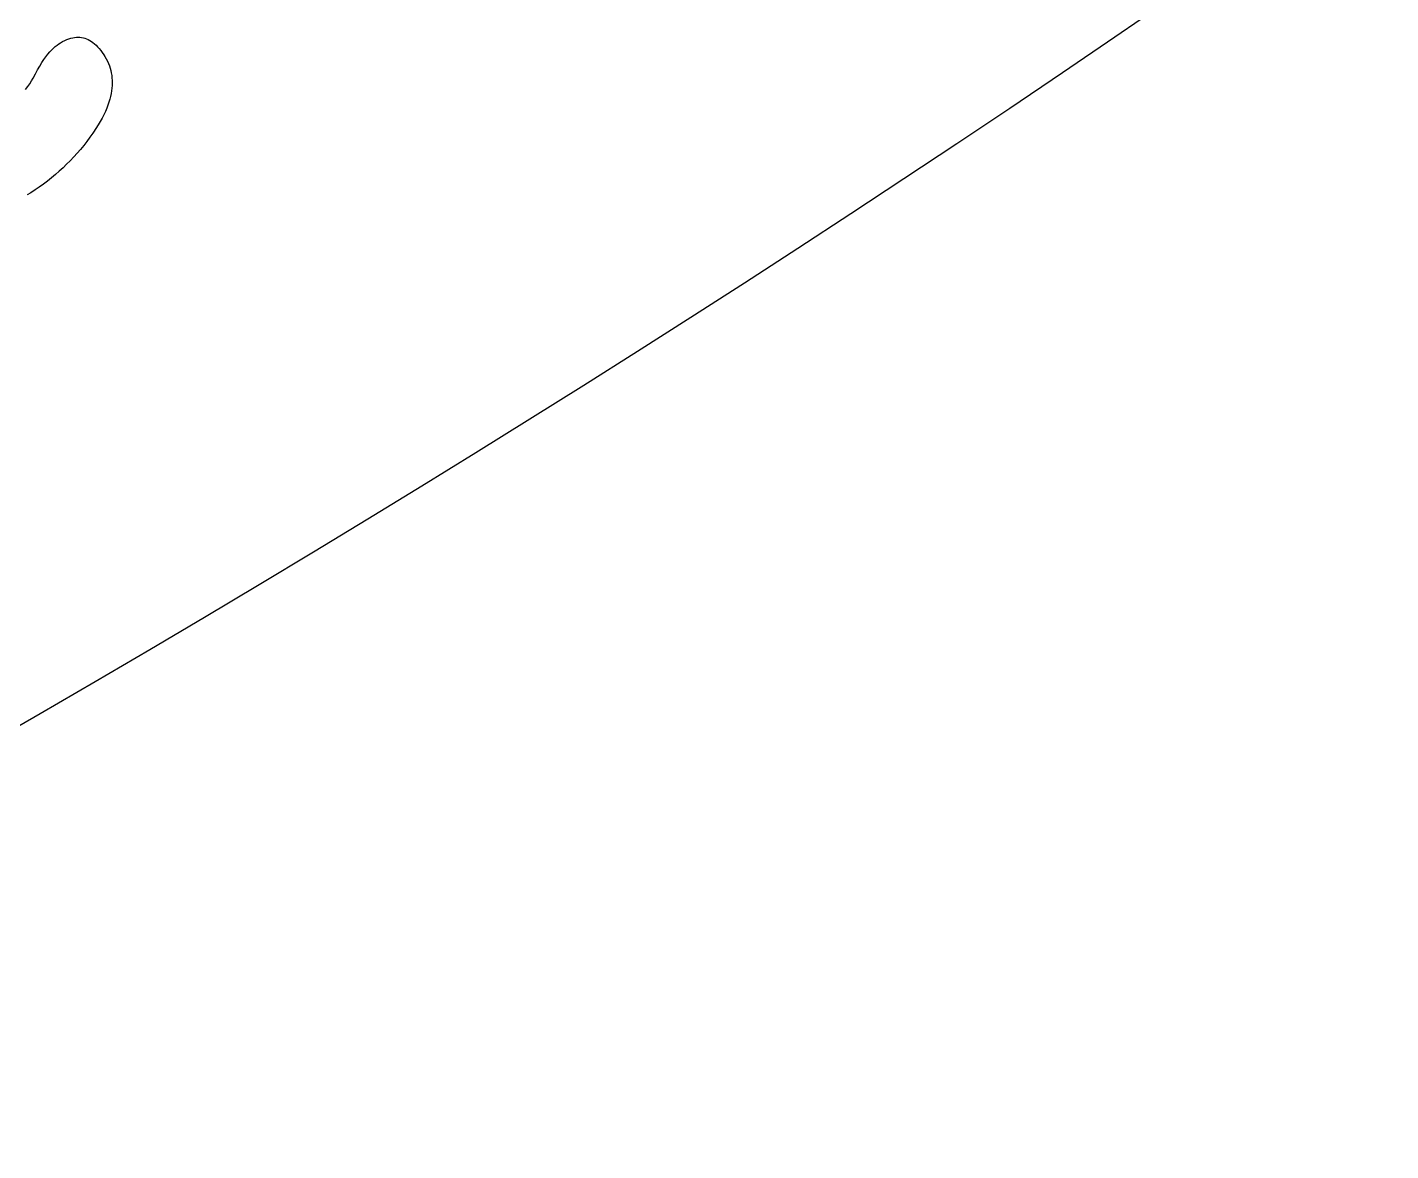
# Model space of a CAD drawing. Header units: inches. Extents: x -1316 to -504, y 751 to 1208.
# Drawn here: x -980.13 to -962.57, y 783.75 to 798.21 of the extents above; entities that cross this region are included whole.
import ezdxf

# ---------------------------------------------------------------- set-up
doc = ezdxf.new("R2010")
doc.units = ezdxf.units.IN
doc.header["$MEASUREMENT"] = 0
doc.linetypes.add('Continuous2', pattern=[0])
doc.layers.add('68343 AND 68344 CARRIAGE AND ARM PLATE', color=1, linetype='Continuous')
doc.layers.add('68351 TABLE', color=1, linetype='Continuous')

msp = doc.modelspace()

# ---------------------------------------------------------------- linework, layer by layer
at = {"layer": '68343 AND 68344 CARRIAGE AND ARM PLATE', "color": 3, "linetype": 'Continuous2', "lineweight": -3, "true_color": 0x00ff00}
for p, q in [((-979.791, 797.944), (-979.768, 797.965)), ((-979.768, 797.965), (-979.744, 797.983)), ((-979.744, 797.983), (-979.721, 798)), ((-979.721, 798), (-979.703, 798.011)), ((-979.703, 798.011), (-979.674, 798.027)), ((-979.674, 798.027), (-979.646, 798.042)), ((-979.646, 798.042), (-979.619, 798.053)), ((-979.619, 798.053), (-979.593, 798.063)), ((-979.593, 798.063), (-979.568, 798.071)), ((-979.568, 798.071), (-979.543, 798.077)), ((-979.543, 798.077), (-979.519, 798.081)), ((-979.519, 798.081), (-979.496, 798.083)), ((-979.496, 798.083), (-979.473, 798.083)), ((-979.473, 798.083), (-979.451, 798.083)), ((-979.451, 798.083), (-979.429, 798.08)), ((-979.429, 798.08), (-979.407, 798.076)), ((-979.407, 798.076), (-979.386, 798.07)), ((-979.386, 798.07), (-979.365, 798.063)), ((-979.365, 798.063), (-979.345, 798.054)), ((-979.345, 798.054), (-979.324, 798.043)), ((-979.324, 798.043), (-979.304, 798.031)), ((-979.304, 798.031), (-979.284, 798.017)), ((-979.284, 798.017), (-979.263, 798.001)), ((-979.263, 798.001), (-979.243, 797.983)), ((-979.243, 797.983), (-979.223, 797.962)), ((-979.223, 797.962), (-979.203, 797.94)), ((-979.942, 797.757), (-979.916, 797.796)), ((-979.916, 797.796), (-979.89, 797.832)), ((-979.89, 797.832), (-979.865, 797.864)), ((-979.865, 797.864), (-979.84, 797.894)), ((-979.84, 797.894), (-979.815, 797.92)), ((-979.815, 797.92), (-979.791, 797.944)), ((-979.203, 797.94), (-979.183, 797.915)), ((-979.183, 797.915), (-979.163, 797.887)), ((-979.163, 797.887), (-979.142, 797.857)), ((-979.142, 797.857), (-979.129, 797.835)), ((-979.129, 797.835), (-979.112, 797.806)), ((-979.112, 797.806), (-979.097, 797.776)), ((-980.052, 797.559), (-980.024, 797.615)), ((-980.024, 797.615), (-979.996, 797.666)), ((-979.996, 797.666), (-979.969, 797.713)), ((-979.969, 797.713), (-979.942, 797.757)), ((-979.097, 797.776), (-979.084, 797.746)), ((-979.084, 797.746), (-979.072, 797.716)), ((-979.072, 797.716), (-979.062, 797.685)), ((-979.062, 797.685), (-979.054, 797.655)), ((-979.054, 797.655), (-979.047, 797.624)), ((-979.047, 797.624), (-979.042, 797.592)), ((-980.151, 797.411), (-980.123, 797.448)), ((-980.123, 797.448), (-980.097, 797.486)), ((-980.097, 797.486), (-980.073, 797.524)), ((-980.073, 797.524), (-980.052, 797.559)), ((-979.038, 797.428), (-979.043, 797.393)), ((-979.042, 797.592), (-979.038, 797.56)), ((-979.038, 797.56), (-979.036, 797.528)), ((-979.036, 797.462), (-979.038, 797.428)), ((-979.036, 797.528), (-979.035, 797.495)), ((-979.035, 797.495), (-979.036, 797.462)), ((-979.066, 797.285), (-979.077, 797.247)), ((-979.056, 797.322), (-979.066, 797.285)), ((-979.049, 797.358), (-979.056, 797.322)), ((-979.043, 797.393), (-979.049, 797.358)), ((-979.143, 797.087), (-979.165, 797.044)), ((-979.123, 797.128), (-979.143, 797.087)), ((-979.106, 797.169), (-979.123, 797.128)), ((-979.09, 797.208), (-979.106, 797.169)), ((-979.077, 797.247), (-979.09, 797.208)), ((-979.245, 796.91), (-979.277, 796.862)), ((-979.216, 796.956), (-979.245, 796.91)), ((-979.189, 797.001), (-979.216, 796.956)), ((-979.165, 797.044), (-979.189, 797.001)), ((-979.362, 796.744), (-979.402, 796.692)), ((-979.323, 796.797), (-979.362, 796.744)), ((-979.286, 796.851), (-979.323, 796.797)), ((-979.277, 796.862), (-979.286, 796.851)), ((-979.486, 796.591), (-979.53, 796.543)), ((-979.444, 796.641), (-979.486, 796.591)), ((-979.402, 796.692), (-979.444, 796.641)), ((-979.669, 796.403), (-979.717, 796.359)), ((-979.622, 796.448), (-979.669, 796.403)), ((-979.575, 796.495), (-979.622, 796.448)), ((-979.53, 796.543), (-979.575, 796.495)), ((-979.869, 796.233), (-979.922, 796.194)), ((-979.817, 796.274), (-979.869, 796.233)), ((-979.767, 796.316), (-979.817, 796.274)), ((-979.717, 796.359), (-979.767, 796.316)), ((-980.085, 796.083), (-980.129, 796.056)), ((-980.029, 796.119), (-980.085, 796.083)), ((-979.975, 796.156), (-980.029, 796.119)), ((-979.922, 796.194), (-979.975, 796.156))]:
    msp.add_line(p, q, dxfattribs=at)
at = {"layer": '68351 TABLE', "color": 1, "linetype": 'Continuous2', "lineweight": -3, "true_color": 0xff0000}
msp.add_arc((-1090.121, 979.815), 220, 215.01308, 324.98692, dxfattribs=at)

doc.saveas('drawing.dxf')
